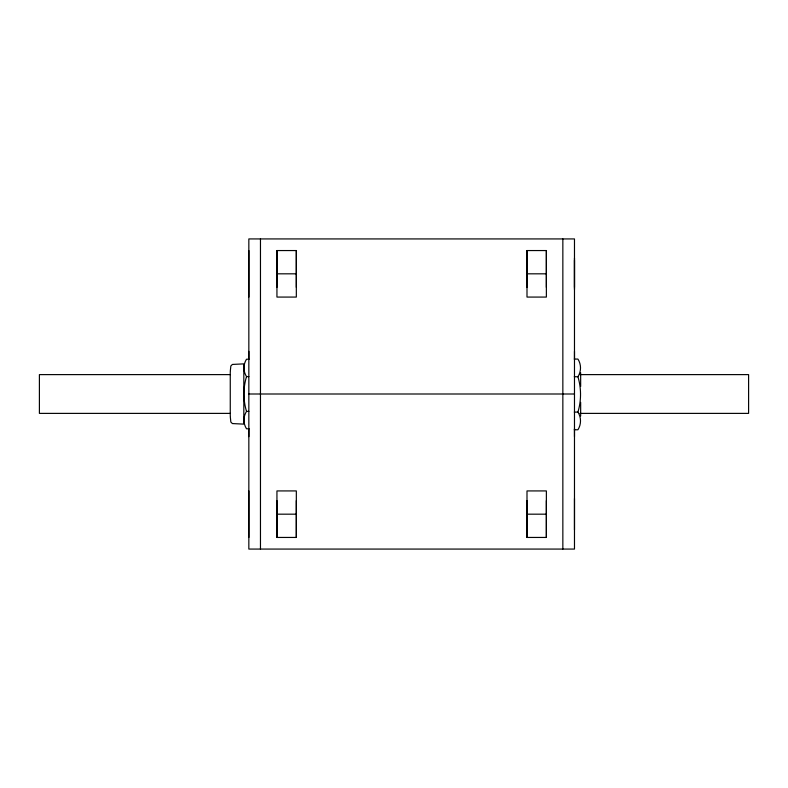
<?xml version="1.0" encoding="UTF-8"?>
<svg xmlns="http://www.w3.org/2000/svg" width="788" height="788" viewBox="0 0 788 788"><rect width="100%" height="100%" fill="white"/><g stroke="black" fill="none" stroke-linecap="round" stroke-linejoin="round"><path stroke-width="1.18" d="M248.841 537.446L248.841 490.924M248.841 436.641L248.841 428.672M248.841 394L248.841 238.931L574.482 238.931L574.482 549.069L248.841 549.069L248.841 394L574.482 394M260.464 238.931L260.464 549.069M276.943 537.446L276.943 490.924L296.327 490.924L296.327 537.446L276.943 537.446L276.943 500.616M276.943 287.384L276.943 250.554L296.327 250.554L296.327 297.076L276.943 297.076L276.943 250.554M296.327 287.384L296.327 250.554M546.37 500.616L546.37 537.446L526.995 537.446L526.995 500.616M526.995 250.554L526.995 297.076L546.37 297.076L546.37 250.554L526.995 250.554L526.995 287.384M562.849 238.931L562.849 549.069M574.482 287.384L574.482 260.247M574.482 529.851L574.482 498.509M574.482 436.641L574.482 428.672M248.85 359.21L246.516 359.21C243.128 364.509 243.128 371.306 246.516 376.605C243.098 387.932 243.098 400.068 246.516 411.395C243.128 416.694 243.128 423.491 246.516 428.79L248.85 428.79M574.285 429.765L577.929 429.765C581.367 424.377 581.367 417.482 577.929 412.094C581.396 400.58 581.396 388.257 577.929 376.743C581.367 371.355 581.367 364.46 577.929 359.072L574.285 359.072M276.943 273.82L296.327 273.82M526.995 273.82L546.37 273.82M230.244 374.615L39.4 374.615L39.4 413.385L230.244 413.385M579.919 374.615L748.6 374.615L748.6 413.385L579.919 413.385M246.516 376.605L248.85 376.605M574.285 376.743L577.929 376.743M246.516 411.395L248.85 411.395M574.285 412.094L577.929 412.094M276.943 514.18L296.327 514.18M526.995 514.18L546.37 514.18M580.658 372.773L580.658 386.494M580.658 402.343L580.658 416.064M574.482 258.149L574.482 289.491M574.482 351.359L574.482 359.328M546.37 250.554L546.37 287.384M546.37 537.446L546.37 490.924L526.995 490.924L526.995 537.446M296.327 500.616L296.327 537.446M248.841 250.554L248.841 297.076M248.841 351.359L248.841 359.328M230.263 371.572L230.835 365.987L232.381 364.44L243.817 363.869L243.817 424.131L232.381 423.56L230.835 422.013L230.263 416.428M230.263 372.34L230.263 415.66"/></g></svg>
